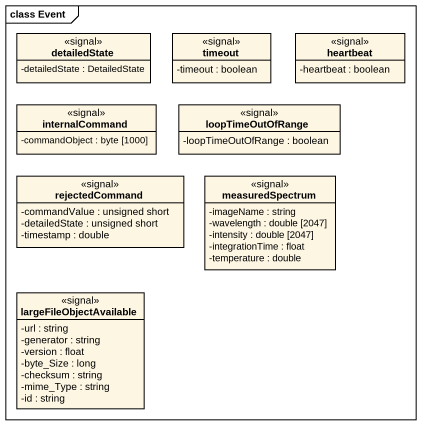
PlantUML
@startuml
mainframe class Event
hide circle
hide empty members
skinparam classAttributeIconSize 0
class detailedState <<signal>> {
  -detailedState : DetailedState
}
class timeout <<signal>> {
  -timeout : boolean
}
class heartbeat <<signal>> {
  -heartbeat : boolean
}
class internalCommand <<signal>> {
  -commandObject : byte [1000]
}
class loopTimeOutOfRange <<signal>> {
  -loopTimeOutOfRange : boolean
}
class rejectedCommand <<signal>> {
  -commandValue : unsigned short
  -detailedState : unsigned short
  -timestamp : double
}
class measuredSpectrum <<signal>> {
  -imageName : string
  -wavelength : double [2047]
  -intensity : double [2047]
  -integrationTime : float
  -temperature : double
}
class largeFileObjectAvailable <<signal>> {
  -url : string
  -generator : string
  -version : float
  -byte_Size : long
  -checksum : string
  -mime_Type : string
  -id : string
}
@enduml
